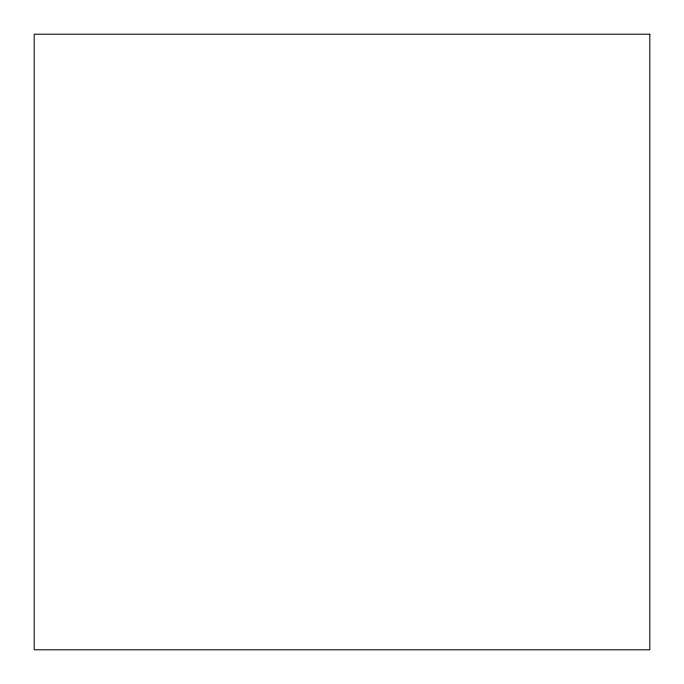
<?xml version="1.0" encoding="UTF-8"?>
<svg xmlns="http://www.w3.org/2000/svg" width="684" height="684" viewBox="0 0 684 684"><rect width="100%" height="100%" fill="white"/><g stroke="black" fill="none" stroke-linecap="round" stroke-linejoin="round"><path stroke-width="1.03" d="M649.8 34.2L34.2 34.2L34.2 649.8L649.8 649.8L649.8 34.2"/></g></svg>
